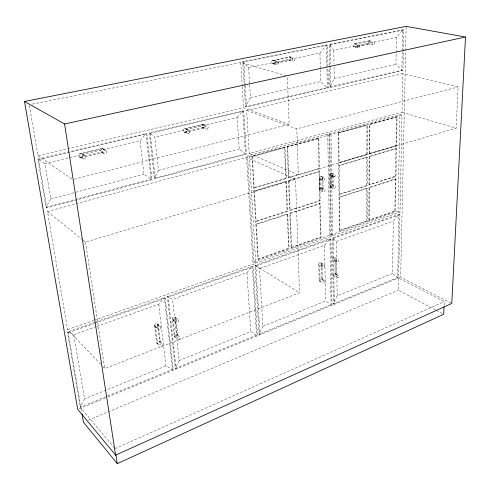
<?xml version="1.0" encoding="UTF-8"?>
<svg xmlns="http://www.w3.org/2000/svg" width="490" height="490" viewBox="0 0 490 490"><rect width="100%" height="100%" fill="white"/><g stroke="black" fill="none" stroke-linecap="round" stroke-linejoin="round"><path stroke-width="0.37" stroke-dasharray="2.45 1.84" d="M367.163 221.137L366.673 220.917L366.765 188.185L339.049 197.164L339.533 197.384L367.255 188.387L367.163 221.137L339.938 230.71L339.454 230.471L338.259 132.778L367.445 125.146L367.359 154.417L339.123 162.784L338.627 162.588L366.857 154.234L367.359 154.417M366.771 185.398L366.845 157.106L338.663 165.522L339.16 165.718L367.353 157.296L367.267 185.606L339.503 194.548L339.013 194.334L366.771 185.398L367.267 185.606M366.857 154.234L366.93 124.981M368.89 220.132L369.019 187.45L395.442 178.887L395.945 179.083L395.357 211.227L369.38 220.359L368.89 220.132L394.86 211.012L395.357 211.227M369.031 184.675L369.142 156.426L395.987 148.409L396.502 148.586L395.994 176.351L369.527 184.877L369.031 184.675L395.491 176.155L395.994 176.351M369.148 153.554L369.264 124.35L396.557 116.926L397.078 117.086L396.551 145.763L369.656 153.738L369.148 153.554L396.036 145.591L396.551 145.763M369.38 220.359L369.515 187.658L369.019 187.45M369.527 184.877L369.644 156.61L369.142 156.426M369.656 153.738L369.779 124.515L369.264 124.35M154.638 325.176L156.702 342.798L157.48 343.496A1.697 1.292 -48.2 0 1 158.601 341.591A1.697 1.292 -48.2 0 1 160.346 342.008L158.313 324.778L157.523 324.104A1.709 1.323 -48.7 0 0 155.955 323.565A1.709 1.323 -48.7 0 0 154.638 325.176L155.422 326.248A1.709 1.323 -48.7 0 0 156.892 327.204A1.709 1.323 -48.7 0 0 158.405 325.532L158.313 324.778M329.482 65.225L329.145 44.431L402.688 29.792L403.785 29.994L402.939 70.456L401.867 70.199L395.963 64.417L396.153 53.202M396.171 52.455L396.428 37.497L402.688 29.792L402.253 51.138M444.112 305.337L444.289 301.601L397.672 277.505L392.447 273.543L393.354 221.045L398.952 214.271L399.944 214.7L398.376 290.141L435.69 310.041M394.86 211.012L396.557 116.926M399.999 212.072L398.015 211.221L399.92 114.55L402.008 115.175L399.999 212.072L332.612 235.904L330.701 234.937L328.974 133.758L399.92 114.55M402.241 51.897L401.867 70.199L329.837 87.012L329.494 65.979M402.878 73.5L246.66 110.434L249.208 153.419L402.07 112.259L402.878 73.5L458.144 86.92L456.117 128.178L288.886 177.748L288.408 177.533L287.201 146.737L318.776 138.468L319.455 168.689L318.966 168.487L288.408 177.533M451.106 303.12L400.655 277.168L406.155 26.356M172.364 318.972L172.37 318.58A1.678 1.292 -50.3 0 1 173.662 316.987A1.678 1.292 -50.3 0 1 175.187 317.532L175.996 318.188L176.075 318.929A1.684 1.292 -50.4 0 1 174.587 320.582A1.684 1.292 -50.4 0 1 173.166 319.627L172.364 318.972L174.226 336.048L175.028 336.728A1.672 1.268 -49.8 0 1 176.131 334.841A1.672 1.268 -49.8 0 1 177.821 335.27L175.996 318.188M173.166 319.627L172.37 318.58M321.03 263.259L321.403 279.71L322.316 280.237L322.304 279.563A1.476 1.035 -60.2 0 0 321.164 279.031A1.476 1.035 -60.2 0 0 320.068 280.427L319.707 265.298A1.488 1.054 -61 0 0 320.864 265.862A1.488 1.054 -61 0 0 321.967 264.453L321.954 263.767L321.03 263.259A1.488 1.054 -61 0 0 319.878 262.689A1.488 1.054 -61 0 0 318.77 264.098L318.788 264.784M319.149 279.894L319.168 280.574A1.476 1.035 -60.2 0 0 320.307 281.107A1.476 1.035 -60.2 0 0 321.403 279.71M330.83 174.887L330.842 175.641A1.556 1.133 -66.9 0 0 331.865 176.394A1.556 1.133 -66.9 0 0 333.053 175.316L333.212 185.404L332.238 184.981L332.079 174.912A1.55 1.133 -67 0 0 331.608 173.068A1.55 1.133 -67 0 0 329.972 174.097L330.064 186.757L331.032 187.174L330.946 174.501L330.83 174.887L329.856 174.483M332.918 274.596L332.93 275.27A1.458 1.011 -60.9 0 0 334.039 275.803A1.458 1.011 -60.9 0 0 335.117 274.425L334.872 258.101A1.47 1.029 -61.7 0 0 333.751 257.538A1.47 1.029 -61.7 0 0 332.667 258.922L333.598 259.424L333.61 260.11A1.47 1.029 -61.7 0 0 334.725 260.674A1.47 1.029 -61.7 0 0 335.815 259.284L336.042 274.939L335.117 274.425M334.884 258.781L334.872 258.101M336.042 274.939L336.03 274.271A1.458 1.011 -60.9 0 0 334.921 273.732A1.458 1.011 -60.9 0 0 333.843 275.117M337.175 295.831L333.353 303.776L334.278 304.333L333.243 238.434L332.287 237.95L333.353 303.776L397.672 277.505L398.952 214.271L332.287 237.95L336.416 241.496L337.175 295.831L392.447 273.543M262.836 326.34L259.081 334.113L259.951 334.744L255.878 265.96L254.978 265.409L259.081 334.113L331.093 304.7L332.012 305.258L330.891 239.273L329.935 238.783L254.978 265.409L259.529 268.557L262.836 326.34L325.642 300.989L331.093 304.7L329.935 238.783L324.496 245.245L259.529 268.557M179.199 360.511L175.371 368.302L176.173 369.031L168.248 297.148L167.427 296.505L252.326 266.352L253.22 266.909L257.409 335.785L250.751 331.601L179.199 360.511L172.596 299.31L167.427 296.505L175.371 368.302L256.539 335.154L252.326 266.352L246.948 272.654L172.596 299.31M96.181 321.808L164.407 297.577L165.228 298.22L173.289 370.207L172.492 369.478L80.299 407.135L67.449 332.012L73.8 334.658L84.556 398.811L80.299 407.135L114.495 448.074M334.082 67.038L334.241 78.449L329.837 87.012L330.866 87.306L402.939 70.456M243.757 111.12L150.203 133.237L149.34 132.815L154.852 137.169L158.442 170.398L154.362 178.238L155.22 178.728L246.372 154.185L243.757 111.12L242.795 110.765L149.34 132.815L154.362 178.238L245.429 153.768L246.372 154.185M249.655 84.862L250.378 97.565L245.496 106.698L246.464 107.047L328.312 87.906L327.975 68.073M46.844 207.907L38.6 159.624L37.877 159.121L44.817 163.519L50.752 198.879L46.121 207.331L46.844 207.907L151.961 179.603L146.859 134.027L145.996 133.605L37.877 159.121L46.121 207.331L151.116 179.113L151.961 179.603M328.312 87.906L327.283 87.606L326.536 44.951L242.807 61.63L248.675 67.681L319.952 53.098L326.536 44.951L327.583 45.19L327.963 67.314M140.109 140.655L145.996 133.605L151.116 179.113L144.005 174.256L140.109 140.655L44.817 163.519M237.185 117.41L242.795 110.765L245.429 153.768L239.224 149.07L237.185 117.41L154.852 137.169M96.855 326.395L158.809 304.186L164.407 297.577L172.492 369.478L165.969 365.92L84.556 398.811M272.213 60.619L289.504 56.883L290.515 57.14A1.733 1.341 -76.1 0 0 289.235 58.665A1.733 1.341 -76.1 0 0 289.939 60.435L273.34 63.847L272.348 63.571A1.752 1.378 -76.1 0 1 271.576 62.236A1.752 1.378 -76.1 0 1 272.213 60.619L273.206 60.889M114.979 448.656L444.289 301.601M88.365 420.163L398.376 290.141M79.025 408.783L107.065 397.304M107.769 397.016L400.655 277.168M204.465 127.835L202.774 127.633A1.776 1.488 -68.9 0 1 202.505 124.35L203.289 124.16A1.776 1.488 -68.9 0 1 203.558 127.443L204.465 127.835L185.202 132.49L184.314 132.092A1.795 1.531 -67.8 0 1 184.007 128.766L185.704 128.968L203.411 124.73A1.776 1.488 -68.9 0 0 203.681 128.025M102.673 366.355L104.762 368.547L299.537 292.781L295.525 179.279L246.568 157.413L47.463 211.521L67.62 329.611L100.579 364.162M102.067 148.347A1.899 1.721 -58.5 0 1 102.545 151.827L101.638 152.047L102.435 152.506A1.905 1.721 -58.5 0 1 101.957 149.015L102.863 148.801L102.067 148.347L79.76 153.676A1.929 1.764 -54.2 0 0 80.287 157.204L81.052 157.676L81.989 157.449A1.936 1.77 -54.3 0 0 81.469 153.921L80.697 153.45L79.76 153.676M358.27 47.91L354.05 46.973A1.654 1.201 -76.2 0 1 353.131 45.601A1.654 1.201 -76.2 0 1 354.037 43.855L358.901 44.645M155.428 325.856L157.48 343.496M173.178 319.235L175.028 336.728M336.416 241.496L393.354 221.045M73.8 334.658L96.132 326.652M95.458 322.065L67.449 332.012L68.159 332.759L81.769 412.476M68.159 332.759L94.043 323.553M94.76 323.296L165.228 298.22M168.248 297.148L253.22 266.909M255.878 265.96L330.891 239.273M333.243 238.434L399.944 214.7M67.62 329.611L93.596 320.423M94.319 320.172L253.048 264.036L299.537 292.781M255.707 263.099L331.43 236.321L329.739 134.817L327.73 134.095L247.517 155.808L253.912 261.991L255.707 263.099L249.404 156.647L247.517 155.808M339.454 230.471L366.673 220.917M286.27 178.525L285.793 178.311L253.734 187.805L254.2 188.031L286.27 178.525L285.027 147.662L284.543 147.465L251.915 156.341L257.863 259.057L258.316 259.332L289.088 248.516L287.71 214.271L287.238 214.032L255.847 224.212L256.301 224.463L287.71 214.271M291.599 247.634L320.999 237.301L320.24 203.711L319.762 203.485L289.804 213.199L291.14 247.377L291.599 247.634L290.27 213.438L289.804 213.199M253.912 261.991L329.525 235.353L331.43 236.321M330.701 234.937L398.015 211.221M257.863 259.057L288.628 248.259L289.088 248.516M291.14 247.377L320.521 237.056L320.999 237.301M369.515 187.658L395.945 179.083M290.27 213.438L320.24 203.711M287.593 211.343L287.122 211.104L255.67 221.229L256.129 221.48L287.593 211.343L286.393 181.557L285.915 181.337L253.918 190.892L254.377 191.125L286.393 181.557M289.688 210.277L319.694 200.618L320.178 200.845L319.523 171.653L319.033 171.451L288.524 180.559L289.688 210.277L290.16 210.516L320.178 200.845M369.644 156.61L396.502 148.586M288.524 180.559L289.002 180.773L319.523 171.653M83.098 240.21L85.474 242.127L295.525 179.279M249.404 156.647L329.739 134.817M328.974 133.758L330.983 134.474L402.008 115.175M338.259 132.778L367.445 125.146M369.779 124.515L397.078 117.086M251.915 156.341L252.387 156.549L285.027 147.662M287.201 146.737L287.691 146.933L318.776 138.468M158.442 170.398L239.224 149.07M50.752 198.879L144.005 174.256M246.66 110.434L296.805 128.882L458.144 86.92M74.29 179.187L289.149 124.387L287.33 76.03M80.287 157.204L102.545 151.827M184.314 132.092L203.558 127.443M81.052 157.676L102.435 152.506M184.007 128.766L203.289 124.16M81.469 153.921L102.863 148.801M38.6 159.624L146.859 134.027M29.357 105.466L37.951 155.802L243.548 107.727L289.149 124.387M250.378 97.565L320.552 81.61L327.283 87.606L245.496 106.698L244.173 84.549M334.241 78.449L395.963 64.417M403.785 29.994L330.199 44.67L329.145 44.431L333.849 50.305L396.428 37.497M272.348 63.571L288.935 60.172A1.727 1.341 -76.2 0 0 290.901 58.739A1.727 1.341 -76.2 0 0 289.504 56.883M354.05 46.973L368.639 43.977L372.89 44.89M354.037 43.855L368.645 40.897L369.711 41.117A1.642 1.17 -76.2 0 0 368.811 42.844A1.642 1.17 -76.2 0 0 369.699 44.204L355.097 47.205L355.734 47.077A1.66 1.201 -76.2 0 0 356.64 45.331A1.66 1.201 -76.2 0 0 355.728 43.959M272.906 60.246L273.898 60.515L290.515 57.14M355.091 44.088L369.711 41.117M32.23 104.113L240.798 62.506L286.601 75.821M244.13 83.79L242.807 61.63L243.787 61.912L327.583 45.19M333.053 175.316L330.842 175.641L332.802 176.461L335.013 176.137L332.079 174.912M185.202 132.49L186.01 132.294A1.801 1.531 -67.8 0 0 185.704 128.968M369.27 40.768L373.533 41.662M289.86 56.865L293.908 57.918M288.935 60.172L293.308 61.342M274.265 60.503L277.26 61.317M273.683 63.951L276.672 64.778M402.07 112.259L456.117 128.178M366.845 157.106L367.353 157.296M331.608 173.068L334.548 174.281M366.765 188.185L367.255 188.387M329.972 174.097L330.946 174.501M331.418 176.351L333.378 177.172M203.668 124.24L207.325 125.783M202.505 124.35L203.411 124.73M321.281 176.192L324.196 177.435M321.918 177.27L322.885 177.686L323.13 189.281L322.163 188.858L321.918 177.27A1.562 1.151 -66.6 0 0 320.662 176.186A1.562 1.151 -66.6 0 0 319.468 178.017L319.731 189.618L320.693 190.047A1.556 1.139 -65.7 0 1 321.881 188.221A1.556 1.139 -65.7 0 1 323.13 189.281M202.395 127.553L206.039 129.115M319.468 178.017L320.435 178.434A1.562 1.151 -66.5 0 0 321.697 179.518A1.562 1.151 -66.5 0 0 322.885 177.686M321.079 179.512L323.026 180.345M331.791 184.595L334.713 185.857M330.634 187.45L333.549 188.717M249.208 153.419L298.361 174.948L296.805 128.882M321.532 187.799L324.429 189.079M320.919 187.799L321.881 188.221M186.102 129.054L188.791 130.248M320.368 190.677L323.265 191.97M183.922 132.012L187.492 133.623M436.357 310.397L442.354 313.594M334.572 257.624L338.314 259.627A1.476 1.029 -61.7 0 1 338.339 261.495A1.476 1.029 -61.7 0 1 336.722 262.107L333.911 260.588M320.711 262.775L324.423 264.833A1.495 1.054 -61 0 1 323.945 267.258A1.495 1.054 -61 0 1 322.475 266.162A1.495 1.054 -61 0 1 324.423 264.833M335.73 273.806L338.523 275.362M320.025 265.782L322.806 267.338M333.231 275.735L336.942 277.824A1.464 1.011 -60.9 0 0 338.547 277.199A1.464 1.011 -60.9 0 0 338.523 275.362A1.464 1.011 -60.9 0 0 336.918 275.986L336.74 276.323A1.464 1.011 -60.9 0 0 336.759 277.622L336.942 277.824M102.918 148.623L106.128 150.448A1.911 1.727 -58.6 0 1 105.742 153.676A1.911 1.727 -58.6 0 1 103.292 151.974A1.911 1.727 -58.6 0 1 106.128 150.448M321.991 279.098L324.754 280.69A1.482 1.035 -60.2 0 1 324.282 283.085A1.482 1.035 -60.2 0 1 322.824 282.032A1.482 1.035 -60.2 0 1 324.754 280.69M101.583 152.231L103.984 153.621M319.48 281.04L323.155 283.177M82.345 154.203L84.678 155.624M79.404 156.923L82.498 158.84M37.951 155.802L72.808 179.567M47.463 211.521L82.504 239.733M175.004 317.238L178.25 319.872A1.69 1.299 -50.4 0 1 177.215 322.512A1.69 1.299 -50.4 0 1 175.72 320.821A1.69 1.299 -50.4 0 1 178.25 319.872M173.442 320.276L175.873 322.267M177.643 334.982L180.063 337.022A1.678 1.268 -49.8 0 1 179.04 339.625A1.678 1.268 -49.8 0 1 177.564 337.99A1.678 1.268 -49.8 0 1 180.063 337.022M177.821 335.27L177.019 334.59A1.666 1.268 -49.7 0 1 176.008 336.814A1.666 1.268 -49.7 0 1 174.226 336.048M174.501 336.679L177.711 339.405M157.333 323.81L160.512 326.518A1.721 1.323 -48.8 0 1 159.464 329.188A1.721 1.323 -48.8 0 1 157.915 327.491A1.721 1.323 -48.8 0 1 160.512 326.518M158.405 325.532L157.615 324.852A1.709 1.323 -48.7 0 1 156.102 326.524A1.709 1.323 -48.7 0 1 154.632 325.574L155.422 326.248M154.92 326.224L158.086 328.949M160.157 341.72L162.527 343.815A1.709 1.292 -48.3 0 1 161.492 346.448A1.709 1.292 -48.3 0 1 159.961 344.807A1.709 1.292 -48.3 0 1 162.527 343.815M160.346 342.008L159.556 341.316A1.697 1.292 -48.2 0 1 158.533 343.563A1.697 1.292 -48.2 0 1 156.702 342.798M156.984 343.429L160.132 346.234M336.722 262.107L336.538 261.899A1.476 1.029 -61.7 0 1 336.514 260.576L336.697 260.239A1.476 1.029 -61.7 0 1 338.314 259.627M85.474 242.127L104.762 368.547M331.032 187.174L331.02 186.433L330.052 186.016A1.537 1.115 -66.2 0 1 331.877 184.632A1.537 1.115 -66.2 0 1 331.92 186.978A1.537 1.115 -66.2 0 1 330.064 186.757M157.523 324.104L159.599 341.683M158.809 304.186L165.969 365.92M150.203 133.237L155.22 178.728M175.187 317.532L177.061 334.958M246.948 272.654L250.751 331.601M240.798 62.506L242.219 85.873M242.268 86.626L243.548 107.727M246.568 157.413L253.048 264.036M243.787 61.912L245.172 85.229M245.214 85.983L246.464 107.047M248.675 67.681L249.612 84.115M252.387 156.549L254.2 188.031M254.377 191.125L256.129 221.48M256.301 224.463L258.316 259.332M284.543 147.465L285.793 178.311M285.915 181.337L287.122 211.104M287.238 214.032L288.628 248.259M287.691 146.933L288.886 177.748M289.002 180.773L290.16 210.516M318.77 264.098L319.168 280.574M320.435 178.434L320.693 190.047M321.954 263.767L322.316 280.237M318.28 138.284L320.521 237.056M324.496 245.245L325.642 300.989M319.952 53.098L320.282 68.851M320.301 69.605L320.552 81.61M327.73 134.095L329.525 235.353M330.199 44.67L330.548 66.75M330.56 67.51L330.866 87.306M330.983 134.474L332.612 235.904M333.849 50.305L334.039 63.994M338.768 132.955L339.123 162.784M339.16 165.718L339.503 194.548M339.533 197.384L339.938 230.71M273.898 60.515A1.752 1.378 -76.1 0 1 275.343 62.389A1.752 1.378 -76.1 0 1 273.34 63.847M368.645 40.897A1.635 1.17 -76.2 0 1 370.152 42.128A1.635 1.17 -76.2 0 1 368.639 43.977M275.919 62.04L275.711 62.438A1.758 1.384 -76 0 0 277.04 64.766A1.758 1.384 -76 0 0 278.149 61.942L277.91 61.63A1.758 1.384 -76 0 0 275.919 62.04M292.597 58.629L292.389 59.027A1.74 1.341 -76 0 0 293.663 61.324A1.74 1.341 -76 0 0 294.766 58.537L294.533 58.23A1.74 1.341 -76 0 0 292.597 58.629M357.712 45.313L357.516 45.686A1.666 1.201 -76.1 0 0 358.588 47.898A1.666 1.201 -76.1 0 0 359.654 45.252L359.458 44.951A1.666 1.201 -76.1 0 0 357.712 45.313M372.369 42.312L372.173 42.685A1.648 1.17 -76.1 0 0 373.202 44.878A1.648 1.17 -76.1 0 0 374.262 42.256L374.072 41.962A1.648 1.17 -76.1 0 0 372.369 42.312M334.462 188.577A1.544 1.121 -66.1 0 0 334.964 186.004A1.544 1.121 -66.1 0 0 332.967 187.278A1.544 1.121 -66.1 0 0 334.462 188.577M334.29 177.037A1.556 1.133 -66.9 0 0 334.799 174.44A1.556 1.133 -66.9 0 0 332.79 175.702A1.556 1.133 -66.9 0 0 334.29 177.037M323.957 180.21A1.568 1.151 -66.5 0 0 324.46 177.588A1.568 1.151 -66.5 0 0 322.42 178.868A1.568 1.151 -66.5 0 0 323.957 180.21M324.19 191.823A1.556 1.139 -65.7 0 0 324.686 189.232A1.556 1.139 -65.7 0 0 322.665 190.518A1.556 1.139 -65.7 0 0 324.19 191.823M207.209 129.005A1.788 1.488 -68.8 0 0 207.662 125.979A1.788 1.488 -68.8 0 0 205.169 127.357A1.788 1.488 -68.8 0 0 207.209 129.005M83.851 159.066A1.942 1.776 -54.5 0 0 85.021 155.93A1.942 1.776 -54.5 0 0 81.885 156.69A1.942 1.776 -54.5 0 0 83.851 159.066M188.693 133.507A1.807 1.531 -67.7 0 0 189.14 130.444A1.807 1.531 -67.7 0 0 186.586 131.847A1.807 1.531 -67.7 0 0 188.693 133.507M321.293 190.53A1.55 1.139 -65.7 0 0 321.789 187.952A1.55 1.139 -65.7 0 0 319.768 189.232A1.55 1.139 -65.7 0 0 321.293 190.53"/><path stroke-width="0.73" d="M444.044 306.832L443.689 314.304L117.288 463.644L83.435 422.233L82.026 413.977M465.5 37.013L451.78 303.469L115.603 455.143L77.714 409.315L24.5 101.467L406.155 26.356L465.5 37.013L64.576 123.97L24.5 101.467M115.903 454.647L117.288 463.644M64.576 123.97L115.603 455.143"/></g></svg>
